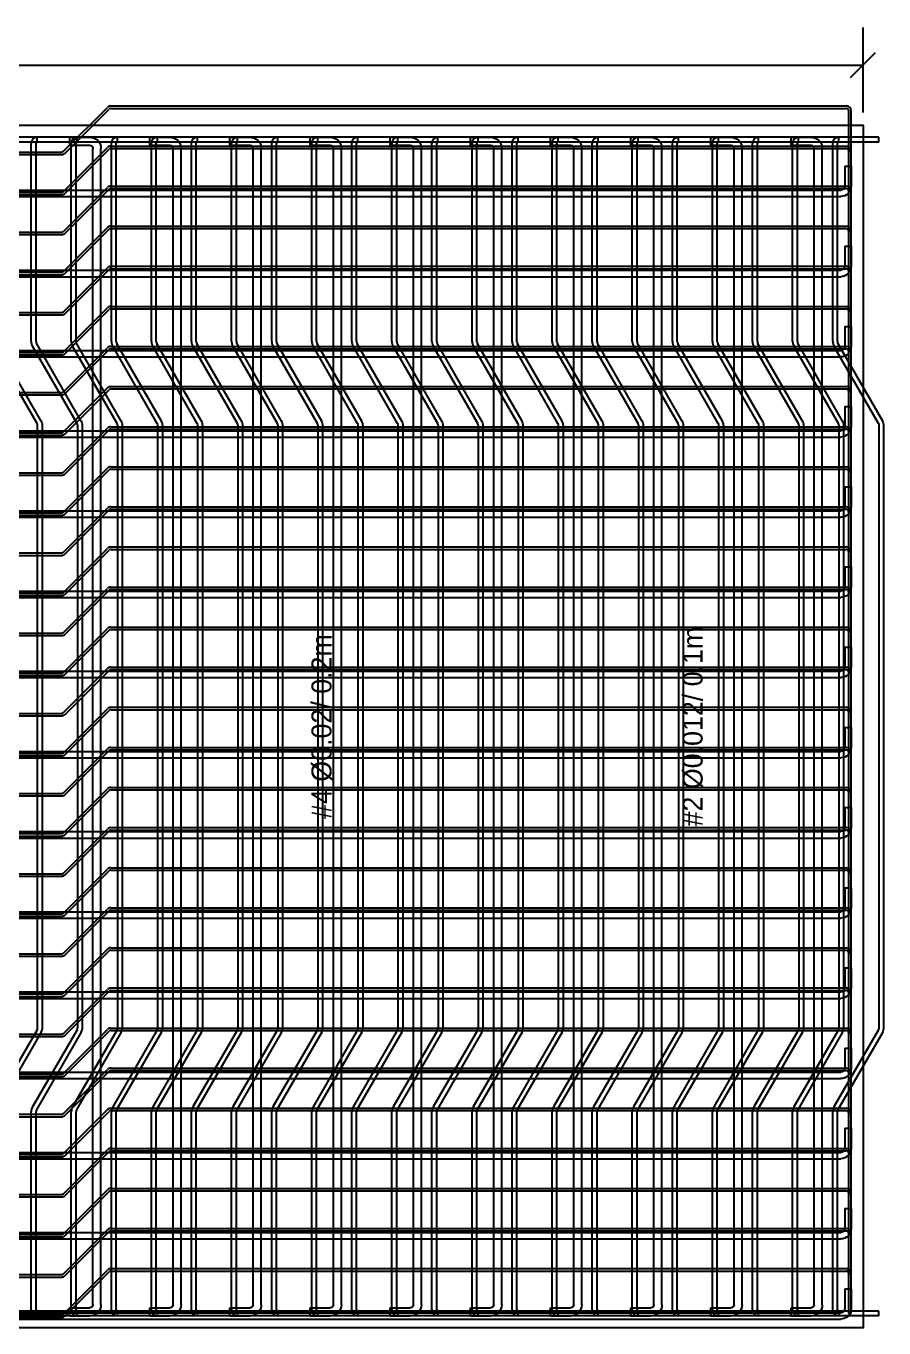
# Model space of a CAD drawing. Header units: metres. Extents: x -0.3 to 20, y -15 to 3.2.
# Drawn here: x 5.911 to 8.052, y 0 to 3.247 of the extents above; entities that cross this region are included whole.
import ezdxf
from ezdxf.enums import TextEntityAlignment as Align

# ---------------------------------------------------------------- set-up
doc = ezdxf.new("R2010")
doc.units = ezdxf.units.M
doc.styles.add('OpenSansCondensed-Light', font='OpenSansCondensed-Light.ttf')
doc.dimstyles.new('EZ_M_25_H25_CM', dxfattribs={"dimtxt": 0.0625, "dimasz": 0.0625, "dimexe": 0.09375, "dimexo": 0.03125, "dimgap": 0.025, "dimtad": 1, "dimlfac": 100, "dimzin": 12, "dimdsep": 46, "dimtxsty": 'OpenSansCondensed-Light', "dimtsz": 0.03125, "dimcen": 2.5, "dimazin": 3, "dimtfac": 0.5, "dimtmove": 2, "dimatfit": 3})

msp = doc.modelspace()

# ---------------------------------------------------------------- linework, layer by layer
for p, q in [((6.00424, 2.93476), (6.11397, 3.04449)), ((6.00849, 2.93051), (6.11821, 3.04024)), ((6.12246, 3.048), (7.958, 3.048)), ((6.12246, 3.042), (7.958, 3.042)), ((7.964, 2.936), (7.964, 3.036)), ((7.97, 2.936), (7.97, 3.036)), ((5.939, 2.97), (5.839, 2.97)), ((5.939, 2.958), (5.839, 2.958)), ((6.039, 2.97), (5.939, 2.97)), ((5.939, 2.958), (5.939, 2.97)), ((6.039, 2.958), (5.939, 2.958)), ((6.02, 2.95), (6.02, 2.97)), ((6.02, 2.97), (6.07, 2.97)), ((6.139, 2.97), (6.039, 2.97)), ((6.039, 2.958), (6.039, 2.97)), ((6.139, 2.958), (6.039, 2.958)), ((6.239, 2.97), (6.139, 2.97)), ((6.139, 2.958), (6.139, 2.97)), ((6.239, 2.958), (6.139, 2.958)), ((6.22, 2.95), (6.22, 2.97)), ((6.22, 2.97), (6.27, 2.97)), ((6.339, 2.97), (6.239, 2.97)), ((6.239, 2.958), (6.239, 2.97)), ((6.339, 2.958), (6.239, 2.958)), ((6.439, 2.97), (6.339, 2.97)), ((6.339, 2.958), (6.339, 2.97)), ((6.439, 2.958), (6.339, 2.958)), ((6.42, 2.95), (6.42, 2.97)), ((6.42, 2.97), (6.47, 2.97)), ((6.539, 2.97), (6.439, 2.97)), ((6.439, 2.958), (6.439, 2.97)), ((6.539, 2.958), (6.439, 2.958)), ((6.639, 2.97), (6.539, 2.97)), ((6.539, 2.958), (6.539, 2.97)), ((6.639, 2.958), (6.539, 2.958)), ((6.62, 2.95), (6.62, 2.97)), ((6.62, 2.97), (6.67, 2.97)), ((6.739, 2.97), (6.639, 2.97)), ((6.639, 2.958), (6.639, 2.97)), ((6.739, 2.958), (6.639, 2.958)), ((6.839, 2.97), (6.739, 2.97)), ((6.739, 2.958), (6.739, 2.97)), ((6.839, 2.958), (6.739, 2.958)), ((6.82, 2.95), (6.82, 2.97)), ((6.82, 2.97), (6.87, 2.97)), ((6.939, 2.97), (6.839, 2.97)), ((6.839, 2.958), (6.839, 2.97)), ((6.939, 2.958), (6.839, 2.958)), ((7.039, 2.97), (6.939, 2.97)), ((6.939, 2.958), (6.939, 2.97)), ((7.039, 2.958), (6.939, 2.958)), ((7.02, 2.95), (7.02, 2.97)), ((7.02, 2.97), (7.07, 2.97)), ((7.139, 2.97), (7.039, 2.97)), ((7.039, 2.958), (7.039, 2.97)), ((7.139, 2.958), (7.039, 2.958)), ((7.239, 2.97), (7.139, 2.97)), ((7.139, 2.958), (7.139, 2.97)), ((7.239, 2.958), (7.139, 2.958)), ((7.22, 2.95), (7.22, 2.97)), ((7.22, 2.97), (7.27, 2.97)), ((7.339, 2.97), (7.239, 2.97)), ((7.239, 2.958), (7.239, 2.97)), ((7.339, 2.958), (7.239, 2.958)), ((7.439, 2.97), (7.339, 2.97)), ((7.339, 2.958), (7.339, 2.97)), ((7.439, 2.958), (7.339, 2.958)), ((7.42, 2.95), (7.42, 2.97)), ((7.42, 2.97), (7.47, 2.97)), ((7.539, 2.97), (7.439, 2.97)), ((7.439, 2.958), (7.439, 2.97)), ((7.539, 2.958), (7.439, 2.958)), ((7.639, 2.97), (7.539, 2.97)), ((7.539, 2.958), (7.539, 2.97)), ((7.639, 2.958), (7.539, 2.958)), ((7.62, 2.95), (7.62, 2.97)), ((7.62, 2.97), (7.67, 2.97)), ((7.739, 2.97), (7.639, 2.97)), ((7.639, 2.958), (7.639, 2.97)), ((7.739, 2.958), (7.639, 2.958)), ((7.839, 2.97), (7.739, 2.97)), ((7.739, 2.958), (7.739, 2.97)), ((7.839, 2.958), (7.739, 2.958)), ((7.82, 2.95), (7.82, 2.97)), ((7.82, 2.97), (7.87, 2.97)), ((7.939, 2.97), (7.839, 2.97)), ((7.839, 2.958), (7.839, 2.97)), ((7.939, 2.958), (7.839, 2.958)), ((8.039, 2.97), (7.939, 2.97)), ((7.939, 2.958), (7.939, 2.97)), ((8.039, 2.958), (7.939, 2.958)), ((8.039, 2.958), (8.039, 2.97)), ((2, 2.933), (6, 2.933)), ((2, 2.927), (6, 2.927)), ((5.924, 2.46056), (5.924, 2.955)), ((5.936, 2.46056), (5.936, 2.955)), ((6.00424, 2.83476), (6.11397, 2.94449)), ((6.00849, 2.83051), (6.11821, 2.94024)), ((6.02, 2.95), (6.07, 2.95)), ((6.024, 2.46056), (6.024, 2.955)), ((6.036, 2.46056), (6.036, 2.955)), ((6.078, 0.058), (6.078, 2.942)), ((6.098, 0.058), (6.098, 2.942)), ((6.12246, 2.948), (7.958, 2.948)), ((6.12246, 2.942), (7.958, 2.942)), ((6.124, 2.46056), (6.124, 2.955)), ((6.136, 2.46056), (6.136, 2.955)), ((6.22, 2.95), (6.27, 2.95)), ((6.224, 2.46056), (6.224, 2.955)), ((6.236, 2.46056), (6.236, 2.955)), ((6.278, 0.058), (6.278, 2.942)), ((6.298, 0.058), (6.298, 2.942)), ((6.324, 2.46056), (6.324, 2.955)), ((6.336, 2.46056), (6.336, 2.955)), ((6.42, 2.95), (6.47, 2.95)), ((6.424, 2.46056), (6.424, 2.955)), ((6.436, 2.46056), (6.436, 2.955)), ((6.478, 0.058), (6.478, 2.942)), ((6.498, 0.058), (6.498, 2.942)), ((6.524, 2.46056), (6.524, 2.955)), ((6.536, 2.46056), (6.536, 2.955)), ((6.62, 2.95), (6.67, 2.95)), ((6.624, 2.46056), (6.624, 2.955)), ((6.636, 2.46056), (6.636, 2.955)), ((6.678, 0.058), (6.678, 2.942)), ((6.698, 0.058), (6.698, 2.942)), ((6.724, 2.46056), (6.724, 2.955)), ((6.736, 2.46056), (6.736, 2.955)), ((6.82, 2.95), (6.87, 2.95)), ((6.824, 2.46056), (6.824, 2.955)), ((6.836, 2.46056), (6.836, 2.955)), ((6.878, 0.058), (6.878, 2.942)), ((6.898, 0.058), (6.898, 2.942)), ((6.924, 2.46056), (6.924, 2.955)), ((6.936, 2.46056), (6.936, 2.955)), ((7.02, 2.95), (7.07, 2.95)), ((7.024, 2.46056), (7.024, 2.955)), ((7.036, 2.46056), (7.036, 2.955)), ((7.078, 0.058), (7.078, 2.942)), ((7.098, 0.058), (7.098, 2.942)), ((7.124, 2.46056), (7.124, 2.955)), ((7.136, 2.46056), (7.136, 2.955)), ((7.22, 2.95), (7.27, 2.95)), ((7.224, 2.46056), (7.224, 2.955)), ((7.236, 2.46056), (7.236, 2.955)), ((7.278, 0.058), (7.278, 2.942)), ((7.298, 0.058), (7.298, 2.942)), ((7.324, 2.46056), (7.324, 2.955)), ((7.336, 2.46056), (7.336, 2.955)), ((7.42, 2.95), (7.47, 2.95)), ((7.424, 2.46056), (7.424, 2.955)), ((7.436, 2.46056), (7.436, 2.955)), ((7.478, 0.058), (7.478, 2.942)), ((7.498, 0.058), (7.498, 2.942)), ((7.524, 2.46056), (7.524, 2.955)), ((7.536, 2.46056), (7.536, 2.955)), ((7.62, 2.95), (7.67, 2.95)), ((7.624, 2.46056), (7.624, 2.955)), ((7.636, 2.46056), (7.636, 2.955)), ((7.678, 0.058), (7.678, 2.942)), ((7.698, 0.058), (7.698, 2.942)), ((7.724, 2.46056), (7.724, 2.955)), ((7.736, 2.46056), (7.736, 2.955)), ((7.82, 2.95), (7.87, 2.95)), ((7.824, 2.46056), (7.824, 2.955)), ((7.836, 2.46056), (7.836, 2.955)), ((7.878, 0.058), (7.878, 2.942)), ((7.898, 0.058), (7.898, 2.942)), ((7.924, 2.46056), (7.924, 2.955)), ((7.936, 2.46056), (7.936, 2.955)), ((7.964, 2.836), (7.964, 2.936)), ((7.964, 2.936), (7.97, 2.936)), ((7.97, 2.836), (7.97, 2.936)), ((7.954, 2.898), (7.97, 2.898)), ((7.954, 2.898), (7.954, 2.848)), ((7.97, 2.898), (7.97, 2.848)), ((0.056, 2.838), (7.944, 2.838)), ((2, 2.833), (6, 2.833)), ((2, 2.827), (6, 2.827)), ((6.00424, 2.73476), (6.11397, 2.84449)), ((6.00849, 2.73051), (6.11821, 2.84024)), ((6.12246, 2.848), (7.958, 2.848)), ((6.12246, 2.842), (7.958, 2.842)), ((7.964, 2.736), (7.964, 2.836)), ((7.964, 2.836), (7.97, 2.836)), ((7.97, 2.736), (7.97, 2.836)), ((0.056, 2.822), (7.944, 2.822)), ((2, 2.733), (6, 2.733)), ((6.00424, 2.63476), (6.11397, 2.74449)), ((6.00849, 2.63051), (6.11821, 2.74024)), ((6.12246, 2.748), (7.958, 2.748)), ((6.12246, 2.742), (7.958, 2.742)), ((7.964, 2.636), (7.964, 2.736)), ((7.964, 2.736), (7.97, 2.736)), ((7.97, 2.636), (7.97, 2.736)), ((2, 2.727), (6, 2.727)), ((7.954, 2.698), (7.97, 2.698)), ((7.954, 2.698), (7.954, 2.648)), ((7.97, 2.698), (7.97, 2.648)), ((0.056, 2.638), (7.944, 2.638)), ((2, 2.633), (6, 2.633)), ((6.00424, 2.53476), (6.11397, 2.64449)), ((6.00849, 2.53051), (6.11821, 2.64024)), ((6.12246, 2.648), (7.958, 2.648)), ((6.12246, 2.642), (7.958, 2.642)), ((7.964, 2.536), (7.964, 2.636)), ((7.964, 2.636), (7.97, 2.636)), ((7.97, 2.536), (7.97, 2.636)), ((0.056, 2.622), (7.944, 2.622)), ((2, 2.627), (6, 2.627)), ((2, 2.533), (6, 2.533)), ((6.00424, 2.43476), (6.11397, 2.54449)), ((6.00849, 2.43051), (6.11821, 2.54024)), ((6.12246, 2.548), (7.958, 2.548)), ((6.12246, 2.542), (7.958, 2.542)), ((7.964, 2.436), (7.964, 2.536)), ((7.964, 2.536), (7.97, 2.536)), ((7.97, 2.436), (7.97, 2.536)), ((2, 2.527), (6, 2.527)), ((7.954, 2.498), (7.97, 2.498)), ((7.954, 2.498), (7.954, 2.448)), ((7.97, 2.498), (7.97, 2.448)), ((0.056, 2.438), (7.944, 2.438)), ((5.93839, 2.256), (5.82722, 2.44856)), ((5.94878, 2.262), (5.83761, 2.45456)), ((6.03839, 2.256), (5.92722, 2.44856)), ((6.04878, 2.262), (5.93761, 2.45456)), ((6.00424, 2.33476), (6.11397, 2.44449)), ((6.00849, 2.33051), (6.11821, 2.44024)), ((6.13839, 2.256), (6.02722, 2.44856)), ((6.14878, 2.262), (6.03761, 2.45456)), ((6.12246, 2.448), (7.958, 2.448)), ((6.12246, 2.442), (7.958, 2.442)), ((6.23839, 2.256), (6.12722, 2.44856)), ((6.24878, 2.262), (6.13761, 2.45456)), ((6.33839, 2.256), (6.22722, 2.44856)), ((6.34878, 2.262), (6.23761, 2.45456)), ((6.43839, 2.256), (6.32722, 2.44856)), ((6.44878, 2.262), (6.33761, 2.45456)), ((6.53839, 2.256), (6.42722, 2.44856)), ((6.54878, 2.262), (6.43761, 2.45456)), ((6.63839, 2.256), (6.52722, 2.44856)), ((6.64878, 2.262), (6.53761, 2.45456)), ((6.73839, 2.256), (6.62722, 2.44856)), ((6.74878, 2.262), (6.63761, 2.45456)), ((6.83839, 2.256), (6.72722, 2.44856)), ((6.84878, 2.262), (6.73761, 2.45456)), ((6.93839, 2.256), (6.82722, 2.44856)), ((6.94878, 2.262), (6.83761, 2.45456)), ((7.03839, 2.256), (6.92722, 2.44856)), ((7.04878, 2.262), (6.93761, 2.45456)), ((7.13839, 2.256), (7.02722, 2.44856)), ((7.14878, 2.262), (7.03761, 2.45456)), ((7.23839, 2.256), (7.12722, 2.44856)), ((7.24878, 2.262), (7.13761, 2.45456)), ((7.33839, 2.256), (7.22722, 2.44856)), ((7.34878, 2.262), (7.23761, 2.45456)), ((7.43839, 2.256), (7.32722, 2.44856)), ((7.44878, 2.262), (7.33761, 2.45456)), ((7.53839, 2.256), (7.42722, 2.44856)), ((7.54878, 2.262), (7.43761, 2.45456)), ((7.63839, 2.256), (7.52722, 2.44856)), ((7.64878, 2.262), (7.53761, 2.45456)), ((7.73839, 2.256), (7.62722, 2.44856)), ((7.74878, 2.262), (7.63761, 2.45456)), ((7.83839, 2.256), (7.72722, 2.44856)), ((7.84878, 2.262), (7.73761, 2.45456)), ((7.93839, 2.256), (7.82722, 2.44856)), ((7.94878, 2.262), (7.83761, 2.45456)), ((8.03839, 2.256), (7.92722, 2.44856)), ((8.04878, 2.262), (7.93761, 2.45456)), ((7.964, 2.336), (7.964, 2.436)), ((7.964, 2.436), (7.97, 2.436)), ((7.97, 2.336), (7.97, 2.436)), ((0.056, 2.422), (7.944, 2.422)), ((2, 2.433), (6, 2.433)), ((2, 2.427), (6, 2.427)), ((6.00424, 2.23476), (6.11397, 2.34449)), ((6.00849, 2.23051), (6.11821, 2.34024)), ((6.12246, 2.348), (7.958, 2.348)), ((6.12246, 2.342), (7.958, 2.342)), ((2, 2.333), (6, 2.333)), ((2, 2.327), (6, 2.327)), ((7.964, 2.236), (7.964, 2.336)), ((7.964, 2.336), (7.97, 2.336)), ((7.97, 2.236), (7.97, 2.336)), ((7.954, 2.298), (7.97, 2.298)), ((7.954, 2.298), (7.954, 2.248)), ((7.97, 2.298), (7.97, 2.248)), ((5.94, 0.75), (5.94, 2.25)), ((5.952, 0.75), (5.952, 2.25)), ((6.00424, 2.13476), (6.11397, 2.24449)), ((6.04, 0.75), (6.04, 2.25)), ((6.052, 0.75), (6.052, 2.25)), ((6.12246, 2.248), (7.958, 2.248)), ((6.12246, 2.242), (7.958, 2.242)), ((6.14, 0.75), (6.14, 2.25)), ((6.152, 0.75), (6.152, 2.25)), ((6.24, 0.75), (6.24, 2.25)), ((6.252, 0.75), (6.252, 2.25)), ((6.34, 0.75), (6.34, 2.25)), ((6.352, 0.75), (6.352, 2.25)), ((6.44, 0.75), (6.44, 2.25)), ((6.452, 0.75), (6.452, 2.25)), ((6.54, 0.75), (6.54, 2.25)), ((6.552, 0.75), (6.552, 2.25)), ((6.64, 0.75), (6.64, 2.25)), ((6.652, 0.75), (6.652, 2.25)), ((6.74, 0.75), (6.74, 2.25)), ((6.752, 0.75), (6.752, 2.25)), ((6.84, 0.75), (6.84, 2.25)), ((6.852, 0.75), (6.852, 2.25)), ((6.94, 0.75), (6.94, 2.25)), ((6.952, 0.75), (6.952, 2.25)), ((7.04, 0.75), (7.04, 2.25)), ((7.052, 0.75), (7.052, 2.25)), ((7.14, 0.75), (7.14, 2.25)), ((7.152, 0.75), (7.152, 2.25)), ((7.24, 0.75), (7.24, 2.25)), ((7.252, 0.75), (7.252, 2.25)), ((7.34, 0.75), (7.34, 2.25)), ((7.352, 0.75), (7.352, 2.25)), ((7.44, 0.75), (7.44, 2.25)), ((7.452, 0.75), (7.452, 2.25)), ((7.54, 0.75), (7.54, 2.25)), ((7.552, 0.75), (7.552, 2.25)), ((7.64, 0.75), (7.64, 2.25)), ((7.652, 0.75), (7.652, 2.25)), ((7.74, 0.75), (7.74, 2.25)), ((7.752, 0.75), (7.752, 2.25)), ((7.84, 0.75), (7.84, 2.25)), ((7.852, 0.75), (7.852, 2.25)), ((7.94, 0.75), (7.94, 2.25)), ((7.952, 0.75), (7.952, 2.25)), ((8.04, 0.75), (8.04, 2.25)), ((8.052, 0.75), (8.052, 2.25)), ((0.056, 2.238), (7.944, 2.238)), ((0.056, 2.222), (7.944, 2.222)), ((2, 2.233), (6, 2.233)), ((2, 2.227), (6, 2.227)), ((6.00849, 2.13051), (6.11821, 2.24024)), ((7.964, 2.136), (7.964, 2.236)), ((7.964, 2.236), (7.97, 2.236)), ((7.97, 2.136), (7.97, 2.236)), ((6.00424, 2.03476), (6.11397, 2.14449)), ((6.12246, 2.148), (7.958, 2.148)), ((2, 2.133), (6, 2.133)), ((2, 2.127), (6, 2.127)), ((6.00849, 2.03051), (6.11821, 2.14024)), ((6.12246, 2.142), (7.958, 2.142)), ((7.964, 2.036), (7.964, 2.136)), ((7.964, 2.136), (7.97, 2.136)), ((7.97, 2.036), (7.97, 2.136)), ((7.954, 2.098), (7.97, 2.098)), ((7.954, 2.098), (7.954, 2.048)), ((7.97, 2.098), (7.97, 2.048)), ((6.12246, 2.048), (7.958, 2.048)), ((0.056, 2.038), (7.944, 2.038)), ((0.056, 2.022), (7.944, 2.022)), ((2, 2.033), (6, 2.033)), ((2, 2.027), (6, 2.027)), ((6.00424, 1.93476), (6.11397, 2.04449)), ((6.00849, 1.93051), (6.11821, 2.04024)), ((6.12246, 2.042), (7.958, 2.042)), ((7.964, 1.936), (7.964, 2.036)), ((7.964, 2.036), (7.97, 2.036)), ((7.97, 1.936), (7.97, 2.036)), ((2, 1.933), (6, 1.933)), ((2, 1.927), (6, 1.927)), ((6.00424, 1.83476), (6.11397, 1.94449)), ((6.00849, 1.83051), (6.11821, 1.94024)), ((6.12246, 1.948), (7.958, 1.948)), ((6.12246, 1.942), (7.958, 1.942)), ((7.964, 1.836), (7.964, 1.936)), ((7.964, 1.936), (7.97, 1.936)), ((7.97, 1.836), (7.97, 1.936)), ((7.954, 1.898), (7.97, 1.898)), ((7.954, 1.898), (7.954, 1.848)), ((7.97, 1.898), (7.97, 1.848)), ((0.056, 1.838), (7.944, 1.838)), ((0.056, 1.822), (7.944, 1.822)), ((2, 1.833), (6, 1.833)), ((2, 1.827), (6, 1.827)), ((6.00424, 1.73476), (6.11397, 1.84449)), ((6.00849, 1.73051), (6.11821, 1.84024)), ((6.12246, 1.848), (7.958, 1.848)), ((6.12246, 1.842), (7.958, 1.842)), ((7.964, 1.736), (7.964, 1.836)), ((7.964, 1.836), (7.97, 1.836)), ((7.97, 1.736), (7.97, 1.836)), ((2, 1.733), (6, 1.733)), ((2, 1.727), (6, 1.727)), ((6.00424, 1.63476), (6.11397, 1.74449)), ((6.00849, 1.63051), (6.11821, 1.74024)), ((6.12246, 1.748), (7.958, 1.748)), ((6.12246, 1.742), (7.958, 1.742)), ((7.964, 1.636), (7.964, 1.736)), ((7.964, 1.736), (7.97, 1.736)), ((7.97, 1.636), (7.97, 1.736)), ((7.954, 1.698), (7.97, 1.698)), ((7.954, 1.698), (7.954, 1.648)), ((7.97, 1.698), (7.97, 1.648)), ((0.056, 1.638), (7.944, 1.638)), ((2, 1.633), (6, 1.633)), ((2, 1.627), (6, 1.627)), ((6.00424, 1.53476), (6.11397, 1.64449)), ((6.00849, 1.53051), (6.11821, 1.64024)), ((6.12246, 1.648), (7.958, 1.648)), ((6.12246, 1.642), (7.958, 1.642)), ((7.964, 1.536), (7.964, 1.636)), ((7.964, 1.636), (7.97, 1.636)), ((7.97, 1.536), (7.97, 1.636)), ((0.056, 1.622), (7.944, 1.622)), ((2, 1.533), (6, 1.533)), ((2, 1.527), (6, 1.527)), ((6.00424, 1.43476), (6.11397, 1.54449)), ((6.00849, 1.43051), (6.11821, 1.54024)), ((6.12246, 1.548), (7.958, 1.548)), ((6.12246, 1.542), (7.958, 1.542)), ((7.964, 1.436), (7.964, 1.536)), ((7.964, 1.536), (7.97, 1.536)), ((7.97, 1.436), (7.97, 1.536)), ((7.954, 1.498), (7.97, 1.498)), ((7.954, 1.498), (7.954, 1.448)), ((7.97, 1.498), (7.97, 1.448)), ((0.056, 1.438), (7.944, 1.438)), ((2, 1.433), (6, 1.433)), ((6.00424, 1.33476), (6.11397, 1.44449)), ((6.00849, 1.33051), (6.11821, 1.44024)), ((6.12246, 1.448), (7.958, 1.448)), ((6.12246, 1.442), (7.958, 1.442)), ((7.964, 1.336), (7.964, 1.436)), ((7.964, 1.436), (7.97, 1.436)), ((7.97, 1.336), (7.97, 1.436)), ((0.056, 1.422), (7.944, 1.422)), ((2, 1.427), (6, 1.427)), ((2, 1.333), (6, 1.333)), ((6.00424, 1.23476), (6.11397, 1.34449)), ((6.00849, 1.23051), (6.11821, 1.34024)), ((6.12246, 1.348), (7.958, 1.348)), ((6.12246, 1.342), (7.958, 1.342)), ((7.964, 1.236), (7.964, 1.336)), ((7.964, 1.336), (7.97, 1.336)), ((7.97, 1.236), (7.97, 1.336)), ((2, 1.327), (6, 1.327)), ((7.954, 1.298), (7.97, 1.298)), ((7.954, 1.298), (7.954, 1.248)), ((7.97, 1.298), (7.97, 1.248)), ((0.056, 1.238), (7.944, 1.238)), ((6.00424, 1.13476), (6.11397, 1.24449)), ((6.00849, 1.13051), (6.11821, 1.24024)), ((6.12246, 1.248), (7.958, 1.248)), ((6.12246, 1.242), (7.958, 1.242)), ((7.964, 1.136), (7.964, 1.236)), ((7.964, 1.236), (7.97, 1.236)), ((7.97, 1.136), (7.97, 1.236)), ((0.056, 1.222), (7.944, 1.222)), ((2, 1.233), (6, 1.233)), ((2, 1.227), (6, 1.227)), ((6.00424, 1.03476), (6.11397, 1.14449)), ((6.00849, 1.03051), (6.11821, 1.14024)), ((6.12246, 1.148), (7.958, 1.148)), ((6.12246, 1.142), (7.958, 1.142)), ((2, 1.133), (6, 1.133)), ((2, 1.127), (6, 1.127)), ((7.964, 1.036), (7.964, 1.136)), ((7.964, 1.136), (7.97, 1.136)), ((7.97, 1.036), (7.97, 1.136)), ((7.954, 1.098), (7.97, 1.098)), ((7.954, 1.098), (7.954, 1.048)), ((7.97, 1.098), (7.97, 1.048)), ((6.00424, 0.93476), (6.11397, 1.04449)), ((6.00849, 0.93051), (6.11821, 1.04024)), ((6.12246, 1.048), (7.958, 1.048)), ((6.12246, 1.042), (7.958, 1.042)), ((0.056, 1.038), (7.944, 1.038)), ((0.056, 1.022), (7.944, 1.022)), ((2, 1.033), (6, 1.033)), ((2, 1.027), (6, 1.027)), ((7.964, 0.936), (7.964, 1.036)), ((7.964, 1.036), (7.97, 1.036)), ((7.97, 0.936), (7.97, 1.036)), ((6.00424, 0.83476), (6.11397, 0.94449)), ((6.12246, 0.948), (7.958, 0.948)), ((6.12246, 0.942), (7.958, 0.942)), ((2, 0.933), (6, 0.933)), ((2, 0.927), (6, 0.927)), ((6.00849, 0.83051), (6.11821, 0.94024)), ((7.964, 0.836), (7.964, 0.936)), ((7.964, 0.936), (7.97, 0.936)), ((7.97, 0.836), (7.97, 0.936)), ((7.954, 0.898), (7.97, 0.898)), ((7.954, 0.898), (7.954, 0.848)), ((7.97, 0.898), (7.97, 0.848)), ((6.00424, 0.73476), (6.11397, 0.84449)), ((6.12246, 0.848), (7.958, 0.848)), ((0.056, 0.838), (7.944, 0.838)), ((0.056, 0.822), (7.944, 0.822)), ((2, 0.833), (6, 0.833)), ((2, 0.827), (6, 0.827)), ((6.00849, 0.73051), (6.11821, 0.84024)), ((6.12246, 0.842), (7.958, 0.842)), ((7.964, 0.736), (7.964, 0.836)), ((7.964, 0.836), (7.97, 0.836)), ((7.97, 0.736), (7.97, 0.836)), ((6.12246, 0.748), (7.958, 0.748)), ((2, 0.733), (6, 0.733)), ((2, 0.727), (6, 0.727)), ((5.93839, 0.744), (5.82722, 0.55144)), ((5.94878, 0.738), (5.83761, 0.54544)), ((6.03839, 0.744), (5.92722, 0.55144)), ((6.04878, 0.738), (5.93761, 0.54544)), ((6.00424, 0.63476), (6.11397, 0.74449)), ((6.00849, 0.63051), (6.11821, 0.74024)), ((6.13839, 0.744), (6.02722, 0.55144)), ((6.14878, 0.738), (6.03761, 0.54544)), ((6.12246, 0.742), (7.958, 0.742)), ((6.23839, 0.744), (6.12722, 0.55144)), ((6.24878, 0.738), (6.13761, 0.54544)), ((6.33839, 0.744), (6.22722, 0.55144)), ((6.34878, 0.738), (6.23761, 0.54544)), ((6.43839, 0.744), (6.32722, 0.55144)), ((6.44878, 0.738), (6.33761, 0.54544)), ((6.53839, 0.744), (6.42722, 0.55144)), ((6.54878, 0.738), (6.43761, 0.54544)), ((6.63839, 0.744), (6.52722, 0.55144)), ((6.64878, 0.738), (6.53761, 0.54544)), ((6.73839, 0.744), (6.62722, 0.55144)), ((6.74878, 0.738), (6.63761, 0.54544)), ((6.83839, 0.744), (6.72722, 0.55144)), ((6.84878, 0.738), (6.73761, 0.54544)), ((6.93839, 0.744), (6.82722, 0.55144)), ((6.94878, 0.738), (6.83761, 0.54544)), ((7.03839, 0.744), (6.92722, 0.55144)), ((7.04878, 0.738), (6.93761, 0.54544)), ((7.13839, 0.744), (7.02722, 0.55144)), ((7.14878, 0.738), (7.03761, 0.54544)), ((7.23839, 0.744), (7.12722, 0.55144)), ((7.24878, 0.738), (7.13761, 0.54544)), ((7.33839, 0.744), (7.22722, 0.55144)), ((7.34878, 0.738), (7.23761, 0.54544)), ((7.43839, 0.744), (7.32722, 0.55144)), ((7.44878, 0.738), (7.33761, 0.54544)), ((7.53839, 0.744), (7.42722, 0.55144)), ((7.54878, 0.738), (7.43761, 0.54544)), ((7.63839, 0.744), (7.52722, 0.55144)), ((7.64878, 0.738), (7.53761, 0.54544)), ((7.73839, 0.744), (7.62722, 0.55144)), ((7.74878, 0.738), (7.63761, 0.54544)), ((7.83839, 0.744), (7.72722, 0.55144)), ((7.84878, 0.738), (7.73761, 0.54544)), ((7.93839, 0.744), (7.82722, 0.55144)), ((7.94878, 0.738), (7.83761, 0.54544)), ((8.03839, 0.744), (7.92722, 0.55144)), ((8.04878, 0.738), (7.93761, 0.54544)), ((7.964, 0.636), (7.964, 0.736)), ((7.964, 0.736), (7.97, 0.736)), ((7.97, 0.636), (7.97, 0.736)), ((7.954, 0.698), (7.97, 0.698)), ((7.954, 0.698), (7.954, 0.648)), ((7.97, 0.698), (7.97, 0.648)), ((0.056, 0.638), (7.944, 0.638)), ((0.056, 0.622), (7.944, 0.622)), ((2, 0.633), (6, 0.633)), ((2, 0.627), (6, 0.627)), ((6.00424, 0.53476), (6.11397, 0.64449)), ((6.00849, 0.53051), (6.11821, 0.64024)), ((6.12246, 0.648), (7.958, 0.648)), ((6.12246, 0.642), (7.958, 0.642)), ((7.964, 0.536), (7.964, 0.636)), ((7.964, 0.636), (7.97, 0.636)), ((7.97, 0.536), (7.97, 0.636)), ((2, 0.533), (6, 0.533)), ((2, 0.527), (6, 0.527)), ((5.924, 0.045), (5.924, 0.53944)), ((5.936, 0.045), (5.936, 0.53944)), ((6.00424, 0.43476), (6.11397, 0.54449)), ((6.00849, 0.43051), (6.11821, 0.54024)), ((6.024, 0.045), (6.024, 0.53944)), ((6.036, 0.045), (6.036, 0.53944)), ((6.12246, 0.548), (7.958, 0.548)), ((6.12246, 0.542), (7.958, 0.542)), ((6.124, 0.045), (6.124, 0.53944)), ((6.136, 0.045), (6.136, 0.53944)), ((6.224, 0.045), (6.224, 0.53944)), ((6.236, 0.045), (6.236, 0.53944)), ((6.324, 0.045), (6.324, 0.53944)), ((6.336, 0.045), (6.336, 0.53944)), ((6.424, 0.045), (6.424, 0.53944)), ((6.436, 0.045), (6.436, 0.53944)), ((6.524, 0.045), (6.524, 0.53944)), ((6.536, 0.045), (6.536, 0.53944)), ((6.624, 0.045), (6.624, 0.53944)), ((6.636, 0.045), (6.636, 0.53944)), ((6.724, 0.045), (6.724, 0.53944)), ((6.736, 0.045), (6.736, 0.53944)), ((6.824, 0.045), (6.824, 0.53944)), ((6.836, 0.045), (6.836, 0.53944)), ((6.924, 0.045), (6.924, 0.53944)), ((6.936, 0.045), (6.936, 0.53944)), ((7.024, 0.045), (7.024, 0.53944)), ((7.036, 0.045), (7.036, 0.53944)), ((7.124, 0.045), (7.124, 0.53944)), ((7.136, 0.045), (7.136, 0.53944)), ((7.224, 0.045), (7.224, 0.53944)), ((7.236, 0.045), (7.236, 0.53944)), ((7.324, 0.045), (7.324, 0.53944)), ((7.336, 0.045), (7.336, 0.53944)), ((7.424, 0.045), (7.424, 0.53944)), ((7.436, 0.045), (7.436, 0.53944)), ((7.524, 0.045), (7.524, 0.53944)), ((7.536, 0.045), (7.536, 0.53944)), ((7.624, 0.045), (7.624, 0.53944)), ((7.636, 0.045), (7.636, 0.53944)), ((7.724, 0.045), (7.724, 0.53944)), ((7.736, 0.045), (7.736, 0.53944)), ((7.824, 0.045), (7.824, 0.53944)), ((7.836, 0.045), (7.836, 0.53944)), ((7.924, 0.045), (7.924, 0.53944)), ((7.936, 0.045), (7.936, 0.53944)), ((7.964, 0.436), (7.964, 0.536)), ((7.964, 0.536), (7.97, 0.536)), ((7.97, 0.436), (7.97, 0.536)), ((7.954, 0.498), (7.97, 0.498)), ((7.954, 0.498), (7.954, 0.448)), ((7.97, 0.498), (7.97, 0.448)), ((0.056, 0.438), (7.944, 0.438)), ((2, 0.433), (6, 0.433)), ((2, 0.427), (6, 0.427)), ((6.00424, 0.33476), (6.11397, 0.44449)), ((6.00849, 0.33051), (6.11821, 0.44024)), ((6.12246, 0.448), (7.958, 0.448)), ((6.12246, 0.442), (7.958, 0.442)), ((7.964, 0.336), (7.964, 0.436)), ((7.964, 0.436), (7.97, 0.436)), ((7.97, 0.336), (7.97, 0.436)), ((0.056, 0.422), (7.944, 0.422)), ((2, 0.333), (6, 0.333)), ((2, 0.327), (6, 0.327)), ((6.00424, 0.23476), (6.11397, 0.34449)), ((6.00849, 0.23051), (6.11821, 0.34024)), ((6.12246, 0.348), (7.958, 0.348)), ((6.12246, 0.342), (7.958, 0.342)), ((7.964, 0.236), (7.964, 0.336)), ((7.964, 0.336), (7.97, 0.336)), ((7.97, 0.236), (7.97, 0.336)), ((7.954, 0.298), (7.97, 0.298)), ((7.954, 0.298), (7.954, 0.248)), ((7.97, 0.298), (7.97, 0.248)), ((0.056, 0.238), (7.944, 0.238)), ((2, 0.233), (6, 0.233)), ((6.00424, 0.13476), (6.11397, 0.24449)), ((6.00849, 0.13051), (6.11821, 0.24024)), ((6.12246, 0.248), (7.958, 0.248)), ((6.12246, 0.242), (7.958, 0.242)), ((7.964, 0.136), (7.964, 0.236)), ((7.964, 0.236), (7.97, 0.236)), ((7.97, 0.136), (7.97, 0.236)), ((0.056, 0.222), (7.944, 0.222)), ((2, 0.227), (6, 0.227)), ((2, 0.133), (6, 0.133)), ((6.00424, 0.03476), (6.11397, 0.14449)), ((6.00849, 0.03051), (6.11821, 0.14024)), ((6.12246, 0.148), (7.958, 0.148)), ((6.12246, 0.142), (7.958, 0.142)), ((7.964, 0.036), (7.964, 0.136)), ((7.964, 0.136), (7.97, 0.136)), ((7.97, 0.036), (7.97, 0.136)), ((2, 0.127), (6, 0.127)), ((7.954, 0.098), (7.97, 0.098)), ((7.954, 0.098), (7.954, 0.048)), ((7.97, 0.098), (7.97, 0.048)), ((0.056, 0.038), (7.944, 0.038)), ((2, 0.033), (6, 0.033)), ((5.939, 0.042), (5.839, 0.042)), ((6.039, 0.042), (5.939, 0.042)), ((5.939, 0.03), (5.939, 0.042)), ((6.02, 0.03), (6.02, 0.05)), ((6.02, 0.05), (6.07, 0.05)), ((6.139, 0.042), (6.039, 0.042)), ((6.039, 0.03), (6.039, 0.042)), ((6.239, 0.042), (6.139, 0.042)), ((6.139, 0.03), (6.139, 0.042)), ((6.22, 0.03), (6.22, 0.05)), ((6.22, 0.05), (6.27, 0.05)), ((6.339, 0.042), (6.239, 0.042)), ((6.239, 0.03), (6.239, 0.042)), ((6.439, 0.042), (6.339, 0.042)), ((6.339, 0.03), (6.339, 0.042)), ((6.42, 0.03), (6.42, 0.05)), ((6.42, 0.05), (6.47, 0.05)), ((6.539, 0.042), (6.439, 0.042)), ((6.439, 0.03), (6.439, 0.042)), ((6.639, 0.042), (6.539, 0.042)), ((6.539, 0.03), (6.539, 0.042)), ((6.62, 0.03), (6.62, 0.05)), ((6.62, 0.05), (6.67, 0.05)), ((6.739, 0.042), (6.639, 0.042)), ((6.639, 0.03), (6.639, 0.042)), ((6.839, 0.042), (6.739, 0.042)), ((6.739, 0.03), (6.739, 0.042)), ((6.82, 0.03), (6.82, 0.05)), ((6.82, 0.05), (6.87, 0.05)), ((6.939, 0.042), (6.839, 0.042)), ((6.839, 0.03), (6.839, 0.042)), ((7.039, 0.042), (6.939, 0.042)), ((6.939, 0.03), (6.939, 0.042)), ((7.02, 0.03), (7.02, 0.05)), ((7.02, 0.05), (7.07, 0.05)), ((7.139, 0.042), (7.039, 0.042)), ((7.039, 0.03), (7.039, 0.042)), ((7.239, 0.042), (7.139, 0.042)), ((7.139, 0.03), (7.139, 0.042)), ((7.22, 0.03), (7.22, 0.05)), ((7.22, 0.05), (7.27, 0.05)), ((7.339, 0.042), (7.239, 0.042)), ((7.239, 0.03), (7.239, 0.042)), ((7.439, 0.042), (7.339, 0.042)), ((7.339, 0.03), (7.339, 0.042)), ((7.42, 0.03), (7.42, 0.05)), ((7.42, 0.05), (7.47, 0.05)), ((7.539, 0.042), (7.439, 0.042)), ((7.439, 0.03), (7.439, 0.042)), ((7.639, 0.042), (7.539, 0.042)), ((7.539, 0.03), (7.539, 0.042)), ((7.62, 0.03), (7.62, 0.05)), ((7.62, 0.05), (7.67, 0.05)), ((7.739, 0.042), (7.639, 0.042)), ((7.639, 0.03), (7.639, 0.042)), ((7.839, 0.042), (7.739, 0.042)), ((7.739, 0.03), (7.739, 0.042)), ((7.82, 0.03), (7.82, 0.05)), ((7.82, 0.05), (7.87, 0.05)), ((7.939, 0.042), (7.839, 0.042)), ((7.839, 0.03), (7.839, 0.042)), ((8.039, 0.042), (7.939, 0.042)), ((7.939, 0.03), (7.939, 0.042)), ((7.964, 0.036), (7.97, 0.036)), ((8.039, 0.03), (8.039, 0.042)), ((0.056, 0.022), (7.944, 0.022)), ((2, 0.027), (6, 0.027)), ((5.939, 0.03), (5.839, 0.03)), ((6.039, 0.03), (5.939, 0.03)), ((6.02, 0.03), (6.07, 0.03)), ((6.139, 0.03), (6.039, 0.03)), ((6.239, 0.03), (6.139, 0.03)), ((6.22, 0.03), (6.27, 0.03)), ((6.339, 0.03), (6.239, 0.03)), ((6.439, 0.03), (6.339, 0.03)), ((6.42, 0.03), (6.47, 0.03)), ((6.539, 0.03), (6.439, 0.03)), ((6.639, 0.03), (6.539, 0.03)), ((6.62, 0.03), (6.67, 0.03)), ((6.739, 0.03), (6.639, 0.03)), ((6.839, 0.03), (6.739, 0.03)), ((6.82, 0.03), (6.87, 0.03)), ((6.939, 0.03), (6.839, 0.03)), ((7.039, 0.03), (6.939, 0.03)), ((7.02, 0.03), (7.07, 0.03)), ((7.139, 0.03), (7.039, 0.03)), ((7.239, 0.03), (7.139, 0.03)), ((7.22, 0.03), (7.27, 0.03)), ((7.339, 0.03), (7.239, 0.03)), ((7.439, 0.03), (7.339, 0.03)), ((7.42, 0.03), (7.47, 0.03)), ((7.539, 0.03), (7.439, 0.03)), ((7.639, 0.03), (7.539, 0.03)), ((7.62, 0.03), (7.67, 0.03)), ((7.739, 0.03), (7.639, 0.03)), ((7.839, 0.03), (7.739, 0.03)), ((7.82, 0.03), (7.87, 0.03)), ((7.939, 0.03), (7.839, 0.03)), ((8.039, 0.03), (7.939, 0.03))]:
    msp.add_line(p, q)
msp.add_lwpolyline([(0, 0), (0, 3), (8, 3), (8, 0), (0, 0)])
for centre, radius, start, end in [((6.12246, 3.036), 0.012, 90, 135), ((6.12246, 3.036), 0.006, 90, 135), ((7.958, 3.036), 0.012, 0, 90), ((7.958, 3.036), 0.006, 0, 90), ((5.939, 2.955), 0.015, 90, 180), ((5.939, 2.955), 0.003, 90, 180), ((6.039, 2.955), 0.015, 90, 180), ((6.039, 2.955), 0.003, 90, 180), ((6.139, 2.955), 0.015, 90, 180), ((6.139, 2.955), 0.003, 90, 180), ((6.239, 2.955), 0.015, 90, 180), ((6.239, 2.955), 0.003, 90, 180), ((6.339, 2.955), 0.015, 90, 180), ((6.339, 2.955), 0.003, 90, 180), ((6.439, 2.955), 0.015, 90, 180), ((6.439, 2.955), 0.003, 90, 180), ((6.539, 2.955), 0.015, 90, 180), ((6.539, 2.955), 0.003, 90, 180), ((6.639, 2.955), 0.015, 90, 180), ((6.639, 2.955), 0.003, 90, 180), ((6.739, 2.955), 0.015, 90, 180), ((6.739, 2.955), 0.003, 90, 180), ((6.839, 2.955), 0.015, 90, 180), ((6.839, 2.955), 0.003, 90, 180), ((6.939, 2.955), 0.015, 90, 180), ((6.939, 2.955), 0.003, 90, 180), ((7.039, 2.955), 0.015, 90, 180), ((7.039, 2.955), 0.003, 90, 180), ((7.139, 2.955), 0.015, 90, 180), ((7.139, 2.955), 0.003, 90, 180), ((7.239, 2.955), 0.015, 90, 180), ((7.239, 2.955), 0.003, 90, 180), ((7.339, 2.955), 0.015, 90, 180), ((7.339, 2.955), 0.003, 90, 180), ((7.439, 2.955), 0.015, 90, 180), ((7.439, 2.955), 0.003, 90, 180), ((7.539, 2.955), 0.015, 90, 180), ((7.539, 2.955), 0.003, 90, 180), ((7.639, 2.955), 0.015, 90, 180), ((7.639, 2.955), 0.003, 90, 180), ((7.739, 2.955), 0.015, 90, 180), ((7.739, 2.955), 0.003, 90, 180), ((7.839, 2.955), 0.015, 90, 180), ((7.839, 2.955), 0.003, 90, 180), ((7.939, 2.955), 0.015, 90, 180), ((7.939, 2.955), 0.003, 90, 180), ((6, 2.939), 0.006, 270, 315), ((6, 2.939), 0.012, 270, 315), ((6.12246, 2.936), 0.012, 90, 135), ((6.12246, 2.936), 0.006, 90, 135), ((7.958, 2.936), 0.012, 0, 90), ((7.958, 2.936), 0.006, 0, 90), ((6, 2.839), 0.006, 270, 315), ((6, 2.839), 0.012, 270, 315), ((6.12246, 2.836), 0.012, 90, 135), ((6.12246, 2.836), 0.006, 90, 135), ((7.958, 2.836), 0.012, 0, 90), ((7.958, 2.836), 0.006, 0, 90), ((6, 2.739), 0.006, 270, 315), ((6, 2.739), 0.012, 270, 315), ((6.12246, 2.736), 0.012, 90, 135), ((6.12246, 2.736), 0.006, 90, 135), ((7.958, 2.736), 0.012, 0, 90), ((7.958, 2.736), 0.006, 0, 90), ((6, 2.639), 0.006, 270, 315), ((6, 2.639), 0.012, 270, 315), ((6.12246, 2.636), 0.012, 90, 135), ((6.12246, 2.636), 0.006, 90, 135), ((7.958, 2.636), 0.012, 0, 90), ((7.958, 2.636), 0.006, 0, 90), ((6, 2.539), 0.006, 270, 315), ((6.12246, 2.536), 0.012, 90, 135), ((6.12246, 2.536), 0.006, 90, 135), ((7.958, 2.536), 0.012, 0, 90), ((7.958, 2.536), 0.006, 0, 90), ((6, 2.539), 0.012, 270, 315), ((5.948, 2.46056), 0.024, 180, -150), ((5.948, 2.46056), 0.012, 180, -150), ((6.048, 2.46056), 0.024, 180, -150), ((6.048, 2.46056), 0.012, 180, -150), ((6.12246, 2.436), 0.012, 90, 135), ((6.12246, 2.436), 0.006, 90, 135), ((6.148, 2.46056), 0.024, 180, -150), ((6.148, 2.46056), 0.012, 180, -150), ((6.248, 2.46056), 0.024, 180, -150), ((6.248, 2.46056), 0.012, 180, -150), ((6.348, 2.46056), 0.024, 180, -150), ((6.348, 2.46056), 0.012, 180, -150), ((6.448, 2.46056), 0.024, 180, -150), ((6.448, 2.46056), 0.012, 180, -150), ((6.548, 2.46056), 0.024, 180, -150), ((6.548, 2.46056), 0.012, 180, -150), ((6.648, 2.46056), 0.024, 180, -150), ((6.648, 2.46056), 0.012, 180, -150), ((6.748, 2.46056), 0.024, 180, -150), ((6.748, 2.46056), 0.012, 180, -150), ((6.848, 2.46056), 0.024, 180, -150), ((6.848, 2.46056), 0.012, 180, -150), ((6.948, 2.46056), 0.024, 180, -150), ((6.948, 2.46056), 0.012, 180, -150), ((7.048, 2.46056), 0.024, 180, -150), ((7.048, 2.46056), 0.012, 180, -150), ((7.148, 2.46056), 0.024, 180, -150), ((7.148, 2.46056), 0.012, 180, -150), ((7.248, 2.46056), 0.024, 180, -150), ((7.248, 2.46056), 0.012, 180, -150), ((7.348, 2.46056), 0.024, 180, -150), ((7.348, 2.46056), 0.012, 180, -150), ((7.448, 2.46056), 0.024, 180, -150), ((7.448, 2.46056), 0.012, 180, -150), ((7.548, 2.46056), 0.024, 180, -150), ((7.548, 2.46056), 0.012, 180, -150), ((7.648, 2.46056), 0.024, 180, -150), ((7.648, 2.46056), 0.012, 180, -150), ((7.748, 2.46056), 0.024, 180, -150), ((7.748, 2.46056), 0.012, 180, -150), ((7.848, 2.46056), 0.024, 180, -150), ((7.848, 2.46056), 0.012, 180, -150), ((7.948, 2.46056), 0.024, 180, -150), ((7.948, 2.46056), 0.012, 180, -150), ((7.958, 2.436), 0.012, 0, 90), ((7.958, 2.436), 0.006, 0, 90), ((6, 2.439), 0.006, 270, 315), ((6, 2.439), 0.012, 270, 315), ((6.12246, 2.336), 0.012, 90, 135), ((6.12246, 2.336), 0.006, 90, 135), ((7.958, 2.336), 0.012, 0, 90), ((7.958, 2.336), 0.006, 0, 90), ((6, 2.339), 0.006, 270, 315), ((6, 2.339), 0.012, 270, 315), ((5.928, 2.25), 0.012, 0, 30), ((5.928, 2.25), 0.024, 0, 30), ((6.028, 2.25), 0.012, 0, 30), ((6.028, 2.25), 0.024, 0, 30), ((6.12246, 2.236), 0.012, 90, 135), ((6.12246, 2.236), 0.006, 90, 135), ((6.128, 2.25), 0.012, 0, 30), ((6.128, 2.25), 0.024, 0, 30), ((6.228, 2.25), 0.012, 0, 30), ((6.228, 2.25), 0.024, 0, 30), ((6.328, 2.25), 0.012, 0, 30), ((6.328, 2.25), 0.024, 0, 30), ((6.428, 2.25), 0.012, 0, 30), ((6.428, 2.25), 0.024, 0, 30), ((6.528, 2.25), 0.012, 0, 30), ((6.528, 2.25), 0.024, 0, 30), ((6.628, 2.25), 0.012, 0, 30), ((6.628, 2.25), 0.024, 0, 30), ((6.728, 2.25), 0.012, 0, 30), ((6.728, 2.25), 0.024, 0, 30), ((6.828, 2.25), 0.012, 0, 30), ((6.828, 2.25), 0.024, 0, 30), ((6.928, 2.25), 0.012, 0, 30), ((6.928, 2.25), 0.024, 0, 30), ((7.028, 2.25), 0.012, 0, 30), ((7.028, 2.25), 0.024, 0, 30), ((7.128, 2.25), 0.012, 0, 30), ((7.128, 2.25), 0.024, 0, 30), ((7.228, 2.25), 0.012, 0, 30), ((7.228, 2.25), 0.024, 0, 30), ((7.328, 2.25), 0.012, 0, 30), ((7.328, 2.25), 0.024, 0, 30), ((7.428, 2.25), 0.012, 0, 30), ((7.428, 2.25), 0.024, 0, 30), ((7.528, 2.25), 0.012, 0, 30), ((7.528, 2.25), 0.024, 0, 30), ((7.628, 2.25), 0.012, 0, 30), ((7.628, 2.25), 0.024, 0, 30), ((7.728, 2.25), 0.012, 0, 30), ((7.728, 2.25), 0.024, 0, 30), ((7.828, 2.25), 0.012, 0, 30), ((7.828, 2.25), 0.024, 0, 30), ((7.928, 2.25), 0.012, 0, 30), ((7.928, 2.25), 0.024, 0, 30), ((7.958, 2.236), 0.012, 0, 90), ((7.958, 2.236), 0.006, 0, 90), ((8.028, 2.25), 0.012, 0, 30), ((8.028, 2.25), 0.024, 0, 30), ((6, 2.239), 0.006, 270, 315), ((6, 2.239), 0.012, 270, 315), ((6.12246, 2.136), 0.012, 90, 135), ((7.958, 2.136), 0.012, 0, 90), ((6, 2.139), 0.006, 270, 315), ((6, 2.139), 0.012, 270, 315), ((6.12246, 2.136), 0.006, 90, 135), ((7.958, 2.136), 0.006, 0, 90), ((6.12246, 2.036), 0.012, 90, 135), ((7.958, 2.036), 0.012, 0, 90), ((6, 2.039), 0.006, 270, 315), ((6, 2.039), 0.012, 270, 315), ((6.12246, 2.036), 0.006, 90, 135), ((7.958, 2.036), 0.006, 0, 90), ((6, 1.939), 0.006, 270, 315), ((6, 1.939), 0.012, 270, 315), ((6.12246, 1.936), 0.012, 90, 135), ((6.12246, 1.936), 0.006, 90, 135), ((7.958, 1.936), 0.012, 0, 90), ((7.958, 1.936), 0.006, 0, 90), ((6, 1.839), 0.006, 270, 315), ((6, 1.839), 0.012, 270, 315), ((6.12246, 1.836), 0.012, 90, 135), ((6.12246, 1.836), 0.006, 90, 135), ((7.958, 1.836), 0.012, 0, 90), ((7.958, 1.836), 0.006, 0, 90), ((6, 1.739), 0.006, 270, 315), ((6, 1.739), 0.012, 270, 315), ((6.12246, 1.736), 0.012, 90, 135), ((6.12246, 1.736), 0.006, 90, 135), ((7.958, 1.736), 0.012, 0, 90), ((7.958, 1.736), 0.006, 0, 90), ((6, 1.639), 0.006, 270, 315), ((6, 1.639), 0.012, 270, 315), ((6.12246, 1.636), 0.012, 90, 135), ((6.12246, 1.636), 0.006, 90, 135), ((7.958, 1.636), 0.012, 0, 90), ((7.958, 1.636), 0.006, 0, 90), ((6, 1.539), 0.006, 270, 315), ((6, 1.539), 0.012, 270, 315), ((6.12246, 1.536), 0.012, 90, 135), ((6.12246, 1.536), 0.006, 90, 135), ((7.958, 1.536), 0.012, 0, 90), ((7.958, 1.536), 0.006, 0, 90), ((6, 1.439), 0.006, 270, 315), ((6, 1.439), 0.012, 270, 315), ((6.12246, 1.436), 0.012, 90, 135), ((6.12246, 1.436), 0.006, 90, 135), ((7.958, 1.436), 0.012, 0, 90), ((7.958, 1.436), 0.006, 0, 90), ((6, 1.339), 0.006, 270, 315), ((6.12246, 1.336), 0.012, 90, 135), ((6.12246, 1.336), 0.006, 90, 135), ((7.958, 1.336), 0.012, 0, 90), ((7.958, 1.336), 0.006, 0, 90), ((6, 1.339), 0.012, 270, 315), ((6, 1.239), 0.006, 270, 315), ((6.12246, 1.236), 0.012, 90, 135), ((6.12246, 1.236), 0.006, 90, 135), ((7.958, 1.236), 0.012, 0, 90), ((7.958, 1.236), 0.006, 0, 90), ((6, 1.239), 0.012, 270, 315), ((6.12246, 1.136), 0.012, 90, 135), ((6.12246, 1.136), 0.006, 90, 135), ((7.958, 1.136), 0.012, 0, 90), ((7.958, 1.136), 0.006, 0, 90), ((6, 1.139), 0.006, 270, 315), ((6, 1.139), 0.012, 270, 315), ((6.12246, 1.036), 0.012, 90, 135), ((6.12246, 1.036), 0.006, 90, 135), ((7.958, 1.036), 0.012, 0, 90), ((7.958, 1.036), 0.006, 0, 90), ((6, 1.039), 0.006, 270, 315), ((6, 1.039), 0.012, 270, 315), ((6.12246, 0.936), 0.012, 90, 135), ((6.12246, 0.936), 0.006, 90, 135), ((7.958, 0.936), 0.012, 0, 90), ((7.958, 0.936), 0.006, 0, 90), ((6, 0.939), 0.006, 270, 315), ((6, 0.939), 0.012, 270, 315), ((6.12246, 0.836), 0.012, 90, 135), ((7.958, 0.836), 0.012, 0, 90), ((6, 0.839), 0.006, 270, 315), ((6, 0.839), 0.012, 270, 315), ((6.12246, 0.836), 0.006, 90, 135), ((7.958, 0.836), 0.006, 0, 90), ((5.928, 0.75), 0.012, -30, 0), ((5.928, 0.75), 0.024, -30, 0), ((6.028, 0.75), 0.012, -30, 0), ((6.028, 0.75), 0.024, -30, 0), ((6.12246, 0.736), 0.012, 90, 135), ((6.128, 0.75), 0.012, -30, 0), ((6.128, 0.75), 0.024, -30, 0), ((6.228, 0.75), 0.012, -30, 0), ((6.228, 0.75), 0.024, -30, 0), ((6.328, 0.75), 0.012, -30, 0), ((6.328, 0.75), 0.024, -30, 0), ((6.428, 0.75), 0.012, -30, 0), ((6.428, 0.75), 0.024, -30, 0), ((6.528, 0.75), 0.012, -30, 0), ((6.528, 0.75), 0.024, -30, 0), ((6.628, 0.75), 0.012, -30, 0), ((6.628, 0.75), 0.024, -30, 0), ((6.728, 0.75), 0.012, -30, 0), ((6.728, 0.75), 0.024, -30, 0), ((6.828, 0.75), 0.012, -30, 0), ((6.828, 0.75), 0.024, -30, 0), ((6.928, 0.75), 0.012, -30, 0), ((6.928, 0.75), 0.024, -30, 0), ((7.028, 0.75), 0.012, -30, 0), ((7.028, 0.75), 0.024, -30, 0), ((7.128, 0.75), 0.012, -30, 0), ((7.128, 0.75), 0.024, -30, 0), ((7.228, 0.75), 0.012, -30, 0), ((7.228, 0.75), 0.024, -30, 0), ((7.328, 0.75), 0.012, -30, 0), ((7.328, 0.75), 0.024, -30, 0), ((7.428, 0.75), 0.012, -30, 0), ((7.428, 0.75), 0.024, -30, 0), ((7.528, 0.75), 0.012, -30, 0), ((7.528, 0.75), 0.024, -30, 0), ((7.628, 0.75), 0.012, -30, 0), ((7.628, 0.75), 0.024, -30, 0), ((7.728, 0.75), 0.012, -30, 0), ((7.728, 0.75), 0.024, -30, 0), ((7.828, 0.75), 0.012, -30, 0), ((7.828, 0.75), 0.024, -30, 0), ((7.928, 0.75), 0.012, -30, 0), ((7.928, 0.75), 0.024, -30, 0), ((7.958, 0.736), 0.012, 0, 90), ((8.028, 0.75), 0.012, -30, 0), ((8.028, 0.75), 0.024, -30, 0), ((6, 0.739), 0.006, 270, 315), ((6, 0.739), 0.012, 270, 315), ((6.12246, 0.736), 0.006, 90, 135), ((7.958, 0.736), 0.006, 0, 90), ((6, 0.639), 0.006, 270, 315), ((6, 0.639), 0.012, 270, 315), ((6.12246, 0.636), 0.012, 90, 135), ((6.12246, 0.636), 0.006, 90, 135), ((7.958, 0.636), 0.012, 0, 90), ((7.958, 0.636), 0.006, 0, 90), ((5.948, 0.53944), 0.024, 150, 180), ((5.948, 0.53944), 0.012, 150, 180), ((6, 0.539), 0.006, 270, 315), ((6, 0.539), 0.012, 270, 315), ((6.048, 0.53944), 0.024, 150, 180), ((6.048, 0.53944), 0.012, 150, 180), ((6.12246, 0.536), 0.012, 90, 135), ((6.12246, 0.536), 0.006, 90, 135), ((6.148, 0.53944), 0.024, 150, 180), ((6.148, 0.53944), 0.012, 150, 180), ((6.248, 0.53944), 0.024, 150, 180), ((6.248, 0.53944), 0.012, 150, 180), ((6.348, 0.53944), 0.024, 150, 180), ((6.348, 0.53944), 0.012, 150, 180), ((6.448, 0.53944), 0.024, 150, 180), ((6.448, 0.53944), 0.012, 150, 180), ((6.548, 0.53944), 0.024, 150, 180), ((6.548, 0.53944), 0.012, 150, 180), ((6.648, 0.53944), 0.024, 150, 180), ((6.648, 0.53944), 0.012, 150, 180), ((6.748, 0.53944), 0.024, 150, 180), ((6.748, 0.53944), 0.012, 150, 180), ((6.848, 0.53944), 0.024, 150, 180), ((6.848, 0.53944), 0.012, 150, 180), ((6.948, 0.53944), 0.024, 150, 180), ((6.948, 0.53944), 0.012, 150, 180), ((7.048, 0.53944), 0.024, 150, 180), ((7.048, 0.53944), 0.012, 150, 180), ((7.148, 0.53944), 0.024, 150, 180), ((7.148, 0.53944), 0.012, 150, 180), ((7.248, 0.53944), 0.024, 150, 180), ((7.248, 0.53944), 0.012, 150, 180), ((7.348, 0.53944), 0.024, 150, 180), ((7.348, 0.53944), 0.012, 150, 180), ((7.448, 0.53944), 0.024, 150, 180), ((7.448, 0.53944), 0.012, 150, 180), ((7.548, 0.53944), 0.024, 150, 180), ((7.548, 0.53944), 0.012, 150, 180), ((7.648, 0.53944), 0.024, 150, 180), ((7.648, 0.53944), 0.012, 150, 180), ((7.748, 0.53944), 0.024, 150, 180), ((7.748, 0.53944), 0.012, 150, 180), ((7.848, 0.53944), 0.024, 150, 180), ((7.848, 0.53944), 0.012, 150, 180), ((7.948, 0.53944), 0.024, 150, 180), ((7.948, 0.53944), 0.012, 150, 180), ((7.958, 0.536), 0.012, 0, 90), ((7.958, 0.536), 0.006, 0, 90), ((6, 0.439), 0.006, 270, 315), ((6, 0.439), 0.012, 270, 315), ((6.12246, 0.436), 0.012, 90, 135), ((6.12246, 0.436), 0.006, 90, 135), ((7.958, 0.436), 0.012, 0, 90), ((7.958, 0.436), 0.006, 0, 90), ((6, 0.339), 0.006, 270, 315), ((6, 0.339), 0.012, 270, 315), ((6.12246, 0.336), 0.012, 90, 135), ((6.12246, 0.336), 0.006, 90, 135), ((7.958, 0.336), 0.012, 0, 90), ((7.958, 0.336), 0.006, 0, 90), ((6, 0.239), 0.006, 270, 315), ((6, 0.239), 0.012, 270, 315), ((6.12246, 0.236), 0.012, 90, 135), ((6.12246, 0.236), 0.006, 90, 135), ((7.958, 0.236), 0.012, 0, 90), ((7.958, 0.236), 0.006, 0, 90), ((6, 0.139), 0.006, 270, 315), ((6, 0.139), 0.012, 270, 315), ((6.12246, 0.136), 0.012, 90, 135), ((6.12246, 0.136), 0.006, 90, 135), ((7.958, 0.136), 0.012, 0, 90), ((7.958, 0.136), 0.006, 0, 90), ((5.939, 0.045), 0.015, 180, -90), ((5.939, 0.045), 0.003, 180, -90), ((6, 0.039), 0.006, 270, 315), ((6.039, 0.045), 0.015, 180, -90), ((6.039, 0.045), 0.003, 180, -90), ((6.139, 0.045), 0.015, 180, -90), ((6.139, 0.045), 0.003, 180, -90), ((6.239, 0.045), 0.015, 180, -90), ((6.239, 0.045), 0.003, 180, -90), ((6.339, 0.045), 0.015, 180, -90), ((6.339, 0.045), 0.003, 180, -90), ((6.439, 0.045), 0.015, 180, -90), ((6.439, 0.045), 0.003, 180, -90), ((6.539, 0.045), 0.015, 180, -90), ((6.539, 0.045), 0.003, 180, -90), ((6.639, 0.045), 0.015, 180, -90), ((6.639, 0.045), 0.003, 180, -90), ((6.739, 0.045), 0.015, 180, -90), ((6.739, 0.045), 0.003, 180, -90), ((6.839, 0.045), 0.015, 180, -90), ((6.839, 0.045), 0.003, 180, -90), ((6.939, 0.045), 0.015, 180, -90), ((6.939, 0.045), 0.003, 180, -90), ((7.039, 0.045), 0.015, 180, -90), ((7.039, 0.045), 0.003, 180, -90), ((7.139, 0.045), 0.015, 180, -90), ((7.139, 0.045), 0.003, 180, -90), ((7.239, 0.045), 0.015, 180, -90), ((7.239, 0.045), 0.003, 180, -90), ((7.339, 0.045), 0.015, 180, -90), ((7.339, 0.045), 0.003, 180, -90), ((7.439, 0.045), 0.015, 180, -90), ((7.439, 0.045), 0.003, 180, -90), ((7.539, 0.045), 0.015, 180, -90), ((7.539, 0.045), 0.003, 180, -90), ((7.639, 0.045), 0.015, 180, -90), ((7.639, 0.045), 0.003, 180, -90), ((7.739, 0.045), 0.015, 180, -90), ((7.739, 0.045), 0.003, 180, -90), ((7.839, 0.045), 0.015, 180, -90), ((7.839, 0.045), 0.003, 180, -90), ((7.939, 0.045), 0.015, 180, -90), ((7.939, 0.045), 0.003, 180, -90), ((6, 0.039), 0.012, 270, 315)]:
    msp.add_arc(centre, radius, start, end)
at = {"extrusion": (0, 0, -1)}
for centre, radius, start, end in [((-6.07, 2.942), 0.028, 90, 180), ((-6.27, 2.942), 0.028, 90, 180), ((-6.47, 2.942), 0.028, 90, 180), ((-6.67, 2.942), 0.028, 90, 180), ((-6.87, 2.942), 0.028, 90, 180), ((-7.07, 2.942), 0.028, 90, 180), ((-7.27, 2.942), 0.028, 90, 180), ((-7.47, 2.942), 0.028, 90, 180), ((-7.67, 2.942), 0.028, 90, 180), ((-7.87, 2.942), 0.028, 90, 180), ((-6.07, 2.942), 0.008, 90, 180), ((-6.27, 2.942), 0.008, 90, 180), ((-6.47, 2.942), 0.008, 90, 180), ((-6.67, 2.942), 0.008, 90, 180), ((-6.87, 2.942), 0.008, 90, 180), ((-7.07, 2.942), 0.008, 90, 180), ((-7.27, 2.942), 0.008, 90, 180), ((-7.47, 2.942), 0.008, 90, 180), ((-7.67, 2.942), 0.008, 90, 180), ((-7.87, 2.942), 0.008, 90, 180), ((-7.944, 2.848), 0.01, 180, -90), ((-7.944, 2.848), 0.026, 180, -90), ((-7.944, 2.648), 0.01, 180, -90), ((-7.944, 2.648), 0.026, 180, -90), ((-7.944, 2.448), 0.01, 180, -90), ((-7.944, 2.448), 0.026, 180, -90), ((-7.944, 2.248), 0.01, 180, -90), ((-7.944, 2.248), 0.026, 180, -90), ((-7.944, 2.048), 0.01, 180, -90), ((-7.944, 2.048), 0.026, 180, -90), ((-7.944, 1.848), 0.01, 180, -90), ((-7.944, 1.848), 0.026, 180, -90), ((-7.944, 1.648), 0.01, 180, -90), ((-7.944, 1.648), 0.026, 180, -90), ((-7.944, 1.448), 0.01, 180, -90), ((-7.944, 1.448), 0.026, 180, -90), ((-7.944, 1.248), 0.01, 180, -90), ((-7.944, 1.248), 0.026, 180, -90), ((-7.944, 1.048), 0.01, 180, -90), ((-7.944, 1.048), 0.026, 180, -90), ((-7.944, 0.848), 0.01, 180, -90), ((-7.944, 0.848), 0.026, 180, -90), ((-7.944, 0.648), 0.01, 180, -90), ((-7.944, 0.648), 0.026, 180, -90), ((-7.944, 0.448), 0.01, 180, -90), ((-7.944, 0.448), 0.026, 180, -90), ((-7.944, 0.248), 0.01, 180, -90), ((-7.944, 0.248), 0.026, 180, -90), ((-6.07, 0.058), 0.008, 180, -90), ((-6.07, 0.058), 0.028, 180, -90), ((-6.27, 0.058), 0.008, 180, -90), ((-6.27, 0.058), 0.028, 180, -90), ((-6.47, 0.058), 0.008, 180, -90), ((-6.47, 0.058), 0.028, 180, -90), ((-6.67, 0.058), 0.008, 180, -90), ((-6.67, 0.058), 0.028, 180, -90), ((-6.87, 0.058), 0.008, 180, -90), ((-6.87, 0.058), 0.028, 180, -90), ((-7.07, 0.058), 0.008, 180, -90), ((-7.07, 0.058), 0.028, 180, -90), ((-7.27, 0.058), 0.008, 180, -90), ((-7.27, 0.058), 0.028, 180, -90), ((-7.47, 0.058), 0.008, 180, -90), ((-7.47, 0.058), 0.028, 180, -90), ((-7.67, 0.058), 0.008, 180, -90), ((-7.67, 0.058), 0.028, 180, -90), ((-7.87, 0.058), 0.008, 180, -90), ((-7.87, 0.058), 0.028, 180, -90), ((-7.944, 0.048), 0.01, 180, -90), ((-7.944, 0.048), 0.026, 180, -90)]:
    msp.add_arc(centre, radius, start, end, dxfattribs=at)

# ---------------------------------------------------------------- texts
for s, p in [('#4 Ø0.02/ 0.2m', (6.648, 1.5)), ('#2 Ø0.012/ 0.1m', (7.574, 1.5))]:
    msp.add_text(s, height=0.05, rotation=90).set_placement(p, align=Align.MIDDLE)

# ---------------------------------------------------------------- dimensions: what is measured, and where the dimension line sits
msp.add_linear_dim(base=(0, 3.15), p1=(0, 3), p2=(8, 3), dimstyle='EZ_M_25_H25_CM').render()

doc.saveas('drawing.dxf')
